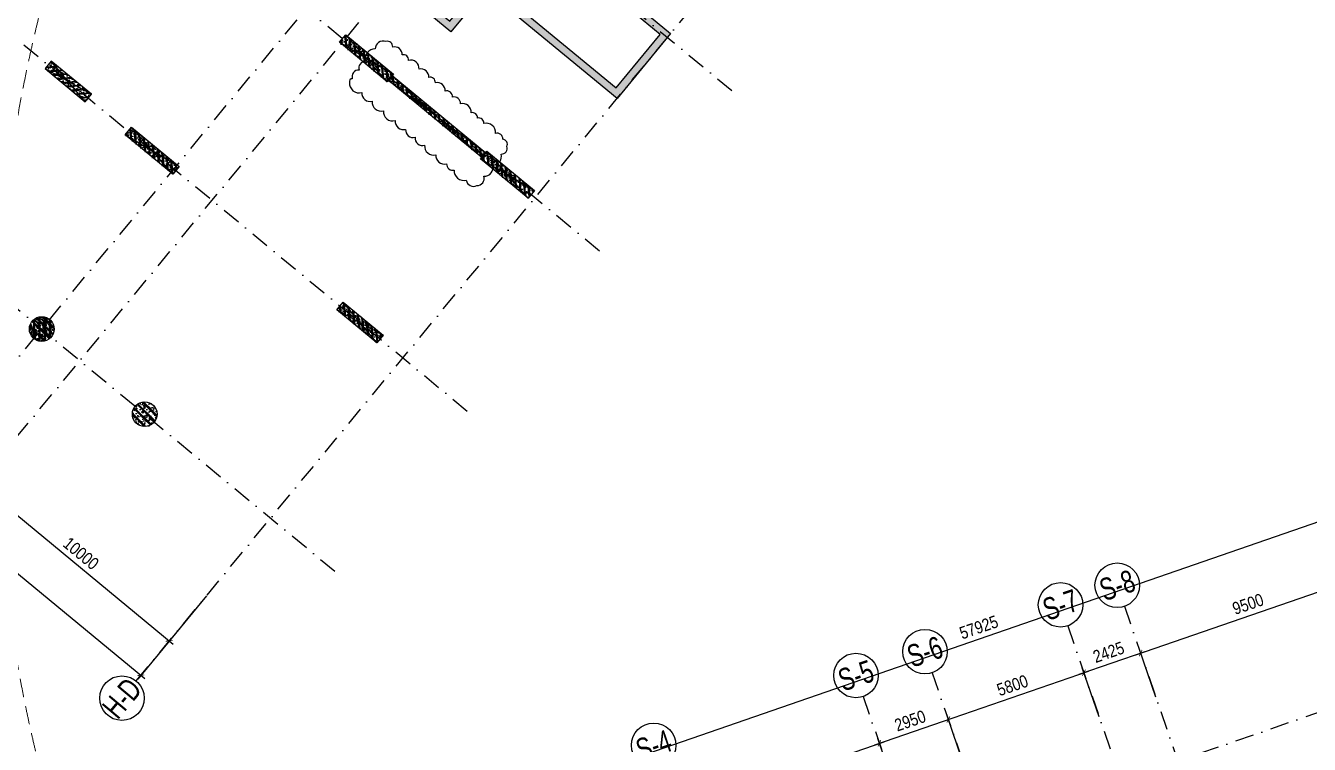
# Model space of a CAD drawing. Header units: millimetres. Extents: x -185400 to 961535, y -14070 to 330824.
# Drawn here: x -116823 to -64925, y 55363 to 84407 of the extents above; entities that cross this region are included whole.
import ezdxf
from ezdxf.enums import TextEntityAlignment as Align

# ---------------------------------------------------------------- set-up
doc = ezdxf.new("R2010")
doc.units = ezdxf.units.MM
doc.header["$LTSCALE"] = 300
doc.header["$MEASUREMENT"] = 0
doc.set_wipeout_variables(frame=1)
doc.linetypes.add('DASHDOT', pattern=[1, 0.5, -0.25, 0, -0.25])
doc.linetypes.add('HIDDEN', pattern=[0.375, 0.25, -0.125])
for name, color, linetype in [('ccu12-Hatch', 250, 'Continuous'), ('KC-Betong', 6, 'Continuous'), ('KT-Hatch', 251, 'Continuous'), ('KT-Kich thuoc', 9, 'Continuous'), ('KT-Luoi truc South Tower', 8, 'DASHDOT'), ('ST_MBDV Cot vach 220805$0$AUDIT_I_220805193045-1', 50, 'Continuous')]:
    doc.layers.add(name, color=color, linetype=linetype)
doc.layers.add('KT-Chi gioi XD', color=7, linetype='HIDDEN', true_color=0x0066cc)
doc.styles.add('Arial Narrow', font='ARIALN.TTF')
doc.styles.add('ST_MBDV Cot vach 220805$0$HBA-Text', font='GOTHIC.TTF')
doc.dimstyles.new('ccu12-200', dxfattribs={"dimscale": 200, "dimtxt": 2.5, "dimasz": 1, "dimexe": 1, "dimexo": 2, "dimgap": 1, "dimtad": 1, "dimdec": 0, "dimdsep": 46, "dimtxsty": 'Arial Narrow', "dimblk": 'ARCHTICK', "dimcen": -1, "dimdle": 1, "dimclrd": 256, "dimclre": 256, "dimclrt": 3, "dimadec": 0, "dimazin": 2, "dimtfac": 0.1, "dimtdec": 0, "dimtmove": 0, "dimatfit": 1, "dimldrblk": 'ARCHTICK', "dimfxl": 1, "dimtvp": 0.833333, "dimtolj": 1, "dimtzin": 12, "dimarcsym": 0})

# ---------------------------------------------------------------- blocks, each defined once
blk = doc.blocks.new('_ARCHTICK')
at = {"color": 0, "linetype": 'ByBlock', "const_width": 0.15}
blk.add_lwpolyline([(-0.5, -0.5), (0.5, 0.5)], dxfattribs=at)
blk = doc.blocks.new('*D33')
at = {"layer": 'Defpoints', "color": 0, "transparency": 16777216}
for p in [(-52359, 62652), (-108936, 49029), (-107112, 43748, 0)]:
    blk.add_point(p, dxfattribs=at)
at = {"layer": 'KT-Kich thuoc', "lineweight": -2, "transparency": 16777216}
for p, q in [((-53994, 67999), (-109125, 48964)), ((-52489, 63030), (-54248, 68123)), ((-107243, 44126), (-109001, 49218))]:
    blk.add_line(p, q, dxfattribs=at)
at = {"layer": 'KT-Kich thuoc', "lineweight": -2, "transparency": 16777216, "xscale": 200, "yscale": 200, "zscale": 200}
for p, rotation in [((-54183, 67933), 19.04771637789532), ((-108936, 49029), 199.0477163778953)]:
    blk.add_blockref('_ARCHTICK', p, dxfattribs=dict(at, rotation=rotation))
at = {"layer": 'KT-Kich thuoc', "color": 3, "transparency": 16777216, "insert": (-78288, 60092), "char_height": 500, "attachment_point": 5, "rotation": 19.0477, "style": 'Arial Narrow'}
blk.add_mtext('\\A1;57925', dxfattribs=at)
blk = doc.blocks.new('*D37')
at = {"layer": 'Defpoints', "color": 0, "transparency": 16777216}
for p in [(-82308, 55404), (-81561, 53238), (-89737, 50415)]:
    blk.add_point(p, dxfattribs=at)
at = {"layer": 'KT-Kich thuoc', "lineweight": -2, "transparency": 16777216}
for p, q in [((-81691, 53616), (-82374, 55593)), ((-90674, 52516), (-82119, 55469)), ((-89868, 50794), (-90550, 52770))]:
    blk.add_line(p, q, dxfattribs=at)
at = {"layer": 'KT-Kich thuoc', "lineweight": -2, "transparency": 16777216, "xscale": 200, "yscale": 200, "zscale": 200}
for p, rotation in [((-82308, 55404), 19.04713796496646), ((-90485, 52581), 199.0471379649665)]:
    blk.add_blockref('_ARCHTICK', p, dxfattribs=dict(at, rotation=rotation))
at = {"layer": 'KT-Kich thuoc', "color": 3, "transparency": 16777216, "insert": (-86545, 54423), "char_height": 500, "attachment_point": 5, "rotation": 19.0471, "style": 'Arial Narrow'}
blk.add_mtext('\\A1;8650', dxfattribs=at)
blk = doc.blocks.new('*D38')
at = {"layer": 'Defpoints', "color": 0, "transparency": 16777216}
for p in [(-79520, 56366), (-78772, 54201), (-81561, 53238)]:
    blk.add_point(p, dxfattribs=at)
at = {"layer": 'KT-Kich thuoc', "lineweight": -2, "transparency": 16777216}
for p, q in [((-82497, 55338), (-79331, 56432)), ((-78903, 54579), (-79585, 56556)), ((-81691, 53616), (-82374, 55593))]:
    blk.add_line(p, q, dxfattribs=at)
at = {"layer": 'KT-Kich thuoc', "lineweight": -2, "transparency": 16777216, "xscale": 200, "yscale": 200, "zscale": 200}
for p, rotation in [((-79520, 56366), 19.04713796496646), ((-82308, 55404), 199.0471379649665)]:
    blk.add_blockref('_ARCHTICK', p, dxfattribs=dict(at, rotation=rotation))
at = {"layer": 'KT-Kich thuoc', "color": 3, "transparency": 16777216, "insert": (-81063, 56315), "char_height": 500, "attachment_point": 5, "rotation": 19.0471, "style": 'Arial Narrow'}
blk.add_mtext('\\A1;2950', dxfattribs=at)
blk = doc.blocks.new('*D39')
at = {"layer": 'Defpoints', "color": 0, "transparency": 16777216}
for p in [(-74037, 58259), (-73290, 56094), (-78772, 54201)]:
    blk.add_point(p, dxfattribs=at)
at = {"layer": 'KT-Kich thuoc', "lineweight": -2, "transparency": 16777216}
for p, q in [((-79709, 56301), (-73848, 58325)), ((-73420, 56472), (-74103, 58448)), ((-78903, 54579), (-79585, 56556))]:
    blk.add_line(p, q, dxfattribs=at)
at = {"layer": 'KT-Kich thuoc', "lineweight": -2, "transparency": 16777216, "xscale": 200, "yscale": 200, "zscale": 200}
for p, rotation in [((-74037, 58259), 19.04713796496646), ((-79520, 56366), 199.0471379649665)]:
    blk.add_blockref('_ARCHTICK', p, dxfattribs=dict(at, rotation=rotation))
at = {"layer": 'KT-Kich thuoc', "color": 3, "transparency": 16777216, "insert": (-76927, 57743), "char_height": 500, "attachment_point": 5, "rotation": 19.0471, "style": 'Arial Narrow'}
blk.add_mtext('\\A1;5800', dxfattribs=at)
blk = doc.blocks.new('*D40')
at = {"layer": 'Defpoints', "color": 0, "transparency": 16777216}
for p in [(-71745, 59051), (-70998, 56885), (-73290, 56094)]:
    blk.add_point(p, dxfattribs=at)
at = {"layer": 'KT-Kich thuoc', "lineweight": -2, "transparency": 16777216}
for p, q in [((-71128, 57263), (-71810, 59240)), ((-74226, 58194), (-71556, 59116)), ((-73420, 56472), (-74103, 58448))]:
    blk.add_line(p, q, dxfattribs=at)
at = {"layer": 'KT-Kich thuoc', "lineweight": -2, "transparency": 16777216, "xscale": 200, "yscale": 200, "zscale": 200}
for p, rotation in [((-71745, 59051), 19.04713796496646), ((-74037, 58259), 199.0471379649665)]:
    blk.add_blockref('_ARCHTICK', p, dxfattribs=dict(at, rotation=rotation))
at = {"layer": 'KT-Kich thuoc', "color": 3, "transparency": 16777216, "insert": (-73040, 59085), "char_height": 500, "attachment_point": 5, "rotation": 19.0471, "style": 'Arial Narrow'}
blk.add_mtext('\\A1;2425', dxfattribs=at)
blk = doc.blocks.new('*D41')
at = {"layer": 'Defpoints', "color": 0, "transparency": 16777216}
for p in [(-62765, 62151), (-62018, 59985), (-70998, 56885)]:
    blk.add_point(p, dxfattribs=at)
at = {"layer": 'KT-Kich thuoc', "lineweight": -2, "transparency": 16777216}
for p, q in [((-62148, 60364), (-62831, 62340)), ((-71934, 58985), (-62576, 62216)), ((-71128, 57263), (-71810, 59240))]:
    blk.add_line(p, q, dxfattribs=at)
at = {"layer": 'KT-Kich thuoc', "lineweight": -2, "transparency": 16777216, "xscale": 200, "yscale": 200, "zscale": 200}
for p, rotation in [((-62765, 62151), 19.04713796496646), ((-71745, 59051), 199.0471379649665)]:
    blk.add_blockref('_ARCHTICK', p, dxfattribs=dict(at, rotation=rotation))
at = {"layer": 'KT-Kich thuoc', "color": 3, "transparency": 16777216, "insert": (-67404, 61031), "char_height": 500, "attachment_point": 5, "rotation": 19.0471, "style": 'Arial Narrow'}
blk.add_mtext('\\A1;9500', dxfattribs=at)
blk = doc.blocks.new('ST_MBDV Cot vach 220805$0$GRID-SYM-flat-103')
at = {"layer": 'ST_MBDV Cot vach 220805$0$AUDIT_I_220805193045-1'}
blk.add_circle((0, 0, 0), 900, dxfattribs=at)
at = {"layer": 'ST_MBDV Cot vach 220805$0$AUDIT_I_220805193045-1', "style": 'ST_MBDV Cot vach 220805$0$HBA-Text'}
blk.add_attdef('GRID', text='', height=900, rotation=19.0471, dxfattribs=at).set_placement((0, 0, 0), align=Align.MIDDLE_CENTER)
blk = doc.blocks.new('*D99')
at = {"layer": 'Defpoints', "color": 0, "transparency": 16777216}
for p in [(-116973, 68037), (-109262, 61669), (-111019, 59542)]:
    blk.add_point(p, dxfattribs=at)
at = {"layer": 'KT-Kich thuoc', "lineweight": -2, "transparency": 16777216}
for p, q in [((-117228, 67728), (-118857, 65755)), ((-118884, 66037), (-110865, 59414)), ((-109517, 61360), (-111147, 59387))]:
    blk.add_line(p, q, dxfattribs=at)
at = {"layer": 'KT-Kich thuoc', "lineweight": -2, "transparency": 16777216, "xscale": 200, "yscale": 200, "zscale": 200}
for p, rotation in [((-118730, 65909), 140.4488267455569), ((-111019, 59542), 320.4488267455569)]:
    blk.add_blockref('_ARCHTICK', p, dxfattribs=dict(at, rotation=rotation))
at = {"layer": 'KT-Kich thuoc', "color": 3, "transparency": 16777216, "insert": (-114585, 63076), "char_height": 500, "attachment_point": 5, "rotation": 320.4488, "style": 'Arial Narrow'}
blk.add_mtext('\\A1;10000', dxfattribs=at)
blk = doc.blocks.new('*D123')
at = {"layer": 'Defpoints', "color": 0, "transparency": 16777216}
for p in [(-126226, 75678), (-109262, 61669), (-112165, 58154)]:
    blk.add_point(p, dxfattribs=at)
at = {"layer": 'KT-Kich thuoc', "lineweight": -2, "transparency": 16777216}
for p, q in [((-126480, 75369), (-129256, 72008)), ((-129283, 72290), (-112011, 58026)), ((-109517, 61360), (-112293, 57999))]:
    blk.add_line(p, q, dxfattribs=at)
at = {"layer": 'KT-Kich thuoc', "lineweight": -2, "transparency": 16777216, "xscale": 200, "yscale": 200, "zscale": 200}
for p, rotation in [((-129129, 72163), 140.4488267378724), ((-112165, 58154), 320.4488267378724)]:
    blk.add_blockref('_ARCHTICK', p, dxfattribs=dict(at, rotation=rotation))
at = {"layer": 'KT-Kich thuoc', "color": 3, "transparency": 16777216, "insert": (-120357, 65509), "char_height": 500, "attachment_point": 5, "rotation": 320.4488, "style": 'Arial Narrow'}
blk.add_mtext('\\A1;22000', dxfattribs=at)
blk = doc.blocks.new('*D125')
at = {"layer": 'Defpoints', "color": 0, "transparency": 16777216}
for p in [(-85499, 133966), (-81097, 130331), (-123887, 78516, 0)]:
    blk.add_point(p, dxfattribs=at)
at = {"layer": 'KT-Kich thuoc', "lineweight": -2, "transparency": 16777216}
for p, q in [((-128417, 81997), (-85371, 134121)), ((-81405, 130586), (-85653, 134094)), ((-124196, 78771), (-128444, 82279))]:
    blk.add_line(p, q, dxfattribs=at)
at = {"layer": 'KT-Kich thuoc', "lineweight": -2, "transparency": 16777216, "xscale": 200, "yscale": 200, "zscale": 200}
for p, rotation in [((-85499, 133966), 50.44882697620305), ((-128289, 82151), 230.4488269762031)]:
    blk.add_blockref('_ARCHTICK', p, dxfattribs=dict(at, rotation=rotation))
at = {"layer": 'KT-Kich thuoc', "color": 3, "transparency": 16777216, "insert": (-105576, 110369), "char_height": 500, "attachment_point": 5, "rotation": 50.4488, "style": 'Arial Narrow'}
blk.add_mtext('\\A1;67200', dxfattribs=at)
blk = doc.blocks.new('*U19')
h = blk.add_hatch()
h.set_pattern_fill('VATLIEU04', color=250, scale=40, style=0, pattern_type=2)
h.set_pattern_definition([(50, (1150, 450), (286.904, -25.1), [30, -330]), (355, (1150, 450), (-55.5, 300.877), [24, -264]), (100.451, (1173.9, 447.9), (231.404, 275.776), [25.496, -280.457]), (46.184, (1150, 530), (426.896, -66.21), [45, -495]), (96.636, (1185.57, 524.5), (373.865, 389.65), [38.244, -420.685]), (351.184, (1150, 530), (373.86, 389.65), [36, -396]), (21, (1190, 510), (238.763, -161.048), [30, -330]), (326, (1190, 510), (97.326, 290.06), [24, -264]), (71.451, (1209.9, 496.58), (336.09, 129.012), [25.496, -280.457]), (37.5, (1150, 450), (4.864, 133.1575), [0, -260.8, 0, -268, 0, -265]), (7.5, (1150, 450), (105.228, 157.765), [0, -152.8, 0, -254.8, 0, -101]), (327.5, (1060.8, 450), (213.529, -9.022), [0, -100, 0, -312, 0, -414]), (317.5, (1020.8, 450), (233.274, 40.042), [0, -130, 0, -207.2, 0, -294]), (45, (1150, 450), (-120.208, 120.208), []), (45, (1150, 499), (-120.208, 120.208), [])])
h.paths.add_polyline_path([(-475, -475), (1625, -475), (1625, -75), (-475, -75)])
at = {"color": 6, "ltscale": 0.25}
blk.add_lwpolyline([(-475, -475), (1625, -475), (1625, -75), (-475, -75)], close=True, dxfattribs=at)
at = {"layer": 'Defpoints', "linetype": 'ByBlock', "ltscale": 30}
for p, q in [((1625, -475), (-475, -75)), ((-475, -475), (1625, -75))]:
    blk.add_line(p, q, dxfattribs=at)
blk = doc.blocks.new('*U18')
h = blk.add_hatch()
h.set_pattern_fill('VATLIEU04', color=250, scale=40, style=0, pattern_type=2)
h.set_pattern_definition([(50, (1550, 450), (286.904, -25.1), [30, -330]), (355, (1550, 450), (-55.5, 300.877), [24, -264]), (100.451, (1573.9, 447.9), (231.404, 275.776), [25.496, -280.457]), (46.184, (1550, 530), (426.896, -66.21), [45, -495]), (96.636, (1585.57, 524.5), (373.865, 389.65), [38.244, -420.685]), (351.184, (1550, 530), (373.865, 389.65), [36, -396]), (21, (1590, 510), (238.763, -161.048), [30, -330]), (326, (1590, 510), (97.326, 290.06), [24, -264]), (71.451, (1609.9, 496.58), (336.09, 129.012), [25.496, -280.457]), (37.5, (1550, 450), (4.864, 133.1575), [0, -260.8, 0, -268, 0, -265]), (7.5, (1550, 450), (105.228, 157.765), [0, -152.8, 0, -254.8, 0, -101]), (327.5, (1460.8, 450), (213.529, -9.022), [0, -100, 0, -312, 0, -414]), (317.5, (1420.8, 450), (233.274, 40.042), [0, -130, 0, -207.2, 0, -294]), (45, (1550, 450), (-120.208, 120.208), []), (45, (1550, 499), (-120.208, 120.208), [])])
h.paths.add_polyline_path([(-475, -475), (2025, -475), (2025, -75), (-475, -75)])
at = {"color": 6, "ltscale": 0.25}
blk.add_lwpolyline([(-475, -475), (2025, -475), (2025, -75), (-475, -75)], close=True, dxfattribs=at)
at = {"layer": 'Defpoints', "linetype": 'ByBlock', "ltscale": 30}
for p, q in [((2025, -475), (-475, -75)), ((-475, -475), (2025, -75))]:
    blk.add_line(p, q, dxfattribs=at)
blk = doc.blocks.new('Columns-NT1-High-flat-1')
at = {"layer": 'ccu12-Hatch'}
h = blk.add_hatch(dxfattribs=at)
h.set_pattern_fill('1BETONG2-BOP', color=256, scale=50, pattern_type=2)
h.set_pattern_definition([(50, (113032.1, -91339.58), (358.6301, -31.37607), [37.5, -412.5]), (355, (113032.1, -91339.58), (-69.3757, 376.0961), [30, -330]), (100.4514, (113062, -91342.2), (289.2547, 344.7198), [31.8701, -350.5711]), (46.1842, (113032.1, -91239.6), (533.6205, -82.7595), [56.25, -618.75]), (96.6356, (113076.6, -91246.5), (467.3314, 487.059), [47.8051, -525.8565]), (351.1842, (113032.1, -91239.6), (467.331, 487.0593), [45, -495]), (21, (113082.1, -91264.58), (298.4535, -201.30945), [37.5, -412.5]), (226, (113082.1, -91264.58), (335.9411, -182.7699), [30, -330]), (71.4514, (113106.98, -91281.35), (420.1113, 161.26525), [31.8701, -350.5711]), (67.5, (113032.11, -91339.58), (-77.95809, 147.18723), [0, -326, 0, -335, 0, -331.25]), (4.5, (113032.11, -91339.58), (141.67546, 190.0516), [0, -191, 0, -318.5, 0, -126.25]), (327.5, (112920.61, -91339.58), (266.91122, -11.27744), [0, -125, 0, -390, 0, -517.5]), (317.5, (112870.6, -91339.58), (291.5931, 50.0525), [0, -162.5, 0, -259, 0, -367.5]), (315, (113032.11, -91339.58), (150.2602, 150.2602), []), (315, (113032.11, -91278.33), (150.2602, 150.2602), [])])
edge = h.paths.add_edge_path()
edge.add_arc((-3141, -19194), 500, 0, 360)
at = {"layer": 'ccu12-Hatch', "ltscale": 0.5}
h = blk.add_hatch(dxfattribs=at)
h.set_pattern_fill('VATLIEU04', color=256, scale=50, angle=45, pattern_type=2)
h.set_pattern_definition([(95, (-1039973.78, -38302.95), (275.776, 231.40354), [37.5, -412.5]), (40, (-1039973.8, -38302.95), (-314.99608, 216.88407), [30, -330]), (145.4514, (-1039950.8, -38283.66), (-39.21973, 448.28764), [31.8701, -350.57106]), (91.1842, (-1040044.5, -38232.24), (435.8465, 318.80688), [56.25, -618.75]), (141.6356, (-1040008.17, -38205.67), (-13.9495, 674.85584), [47.80514, -525.8565]), (36.1842, (-1040044.5, -38232.24), (-13.95003, 674.85583), [45, -495]), (66, (-1039991.46, -38214.56), (353.38579, 68.69124), [37.5, -412.5]), (11, (-1039991.46, -38214.56), (-170.3543, 342.40422), [30, -330]), (116.4514, (-1039962, -38208.83), (183.03181, 411.09531), [31.8701, -350.57106]), (82.5, (-1039973.78, -38302.95), (-113.396593, 121.994909), [0, -326, 0, -335, 0, -331.25]), (52.5, (-1039973.78, -38302.95), (-46.43647, 232.454725), [0, -191, 0, -318.5, 0, -126.25]), (12.5, (-1040052.63, -38381.79), (196.709084, 180.760381), [0, -125, 0, -390, 0, -517.5]), (2.5, (-1040087.98, -38417.14), (170.79499, 241.579903), [0, -162.5, 0, -259, 0, -367.5]), (90, (-1039973.78, -38302.95), (-212.5, 0), []), (90, (-1040017.1, -38259.64), (-212.5, 0), [])])
edge = h.paths.add_edge_path()
edge.add_arc((-3141, -19194), 500, 0, 360)
at = {"layer": 'ccu12-Hatch'}
h = blk.add_hatch(dxfattribs=at)
h.set_pattern_fill('1BETONG2-BOP', color=256, scale=50, pattern_type=2)
h.set_pattern_definition([(50, (113032.1, -91339.58), (358.6301, -31.3761), [37.5, -412.5]), (355, (113032.1, -91339.58), (-69.3757, 376.0961), [30, -330]), (100.4514, (113062, -91342.2), (289.2547, 344.7198), [31.8701, -350.5711]), (46.1842, (113032.1, -91239.6), (533.6205, -82.7595), [56.25, -618.75]), (96.6356, (113076.6, -91246.5), (467.3314, 487.059), [47.8051, -525.8565]), (351.1842, (113032.1, -91239.6), (467.331, 487.0593), [45, -495]), (21, (113082.1, -91264.58), (298.4535, -201.30945), [37.5, -412.5]), (226, (113082.1, -91264.58), (335.9411, -182.7699), [30, -330]), (71.4514, (113107, -91281.35), (420.1113, 161.26525), [31.8701, -350.5711]), (67.5, (113032.11, -91339.58), (-77.95809, 147.18723), [0, -326, 0, -335, 0, -331.25]), (4.5, (113032.11, -91339.58), (141.67546, 190.0516), [0, -191, 0, -318.5, 0, -126.25]), (327.5, (112920.61, -91339.58), (266.91122, -11.27744), [0, -125, 0, -390, 0, -517.5]), (317.5, (112870.61, -91339.58), (291.5931, 50.0525), [0, -162.5, 0, -259, 0, -367.5]), (315, (113032.11, -91339.58), (150.2602, 150.2602), []), (315, (113032.11, -91278.33), (150.2602, 150.2602), [])])
edge = h.paths.add_edge_path()
edge.add_arc((1022, -22633), 500, 0, 360)
at = {"layer": 'KC-Betong', "ltscale": 0.5}
for centre in [(-3141, -19194), (1022, -22633)]:
    blk.add_circle(centre, 500, dxfattribs=at)
at = {"layer": 'KC-Betong', "linetype": 'ByBlock', "xscale": -1, "rotation": 320.4488276923595}
for name, p in [('*U18', (10758, -8528)), ('*U18', (2093, -12266)), ('*U18', (16464, -13240)), ('*U19', (10344, -19080))]:
    blk.add_blockref(name, p, dxfattribs=at)
at = {"layer": 'KC-Betong', "linetype": 'ByBlock', "rotation": 320.4488276923774}
blk.add_blockref('*U19', (-2340, -8605), dxfattribs=at)
blk = doc.blocks.new('*U137')
h = blk.add_hatch()
h.set_pattern_fill('VATLIEU04', color=250, scale=40, style=0, pattern_type=2)
h.set_pattern_definition([(50, (3950, 300), (286.904, -25.101), [30, -330]), (355, (3950, 300), (-55.5, 300.877), [24, -264]), (100.4514, (3973.9, 297.9), (231.404, 275.776), [25.496, -280.457]), (46.184, (3950, 380), (426.896, -66.208), [45, -495]), (96.636, (3985.57, 374.5), (373.865, 389.647), [38.244, -420.685]), (351.184, (3950, 380), (373.865, 389.647), [36, -396]), (21, (3990, 360), (238.763, -161.048), [30, -330]), (326, (3990, 360), (97.326, 290.06), [24, -264]), (71.4514, (4009.9, 346.58), (336.089, 129.012), [25.496, -280.457]), (37.5, (3950, 300), (4.864, 133.1575), [0, -260.8, 0, -268, 0, -265]), (7.5, (3950, 300), (105.228, 157.7647), [0, -152.8, 0, -254.8, 0, -101]), (327.5, (3860.8, 300), (213.529, -9.022), [0, -100, 0, -312, 0, -414]), (317.5, (3820.8, 300), (233.2745, 40.042), [0, -130, 0, -207.2, 0, -294]), (45, (3950, 300), (-120.208, 120.208), []), (45, (3950, 349), (-120.208, 120.208), [])])
h.paths.add_polyline_path([(-475, -475), (4425, -475), (4425, -225), (-475, -225)])
at = {"color": 6, "ltscale": 0.25}
blk.add_lwpolyline([(-475, -475), (4425, -475), (4425, -225), (-475, -225)], close=True, dxfattribs=at)
at = {"layer": 'Defpoints', "linetype": 'ByBlock', "ltscale": 30}
for p, q in [((4425, -475), (-475, -225)), ((-475, -475), (4425, -225))]:
    blk.add_line(p, q, dxfattribs=at)
blk = doc.blocks.new('Asix South Tower')
at = {"layer": 'KT-Luoi truc South Tower', "ltscale": 5}
for p, q in [((-45928.1, 63080), (-113358.3, 39799.9)), ((-72397.8, 60940.8), (-54303.1, 8530.3)), ((-74690, 60149.4), (-64788, 31468.5)), ((-80172.4, 58256.6), (-70270.4, 29575.7)), ((-82960.9, 57293.9), (-73058.9, 28613))]:
    blk.add_line(p, q, dxfattribs=at)
at = {"layer": 'KT-Kich thuoc'}
ref = blk.add_blockref('ST_MBDV Cot vach 220805$0$GRID-SYM-flat-103', (-72691.5, 61791.5), dxfattribs=at)
ref.add_attrib('GRID', 'S-8', dxfattribs={"layer": 'ST_MBDV Cot vach 220805$0$AUDIT_I_220805193045-1', "height": 900, "rotation": 19, "style": 'ST_MBDV Cot vach 220805$0$HBA-Text', "width": 0.75}).set_placement((-72691.5, 61791.5, 0), align=Align.MIDDLE_CENTER)
ref = blk.add_blockref('ST_MBDV Cot vach 220805$0$GRID-SYM-flat-103', (-74983.7, 61000.1), dxfattribs=at)
ref.add_attrib('GRID', 'S-7', dxfattribs={"layer": 'ST_MBDV Cot vach 220805$0$AUDIT_I_220805193045-1', "height": 900, "rotation": 19, "style": 'ST_MBDV Cot vach 220805$0$HBA-Text', "width": 0.75}).set_placement((-74983.7, 61000.1, 0), align=Align.MIDDLE_CENTER)
ref = blk.add_blockref('ST_MBDV Cot vach 220805$0$GRID-SYM-flat-103', (-80466.2, 59107.3), dxfattribs=at)
ref.add_attrib('GRID', 'S-6', dxfattribs={"layer": 'ST_MBDV Cot vach 220805$0$AUDIT_I_220805193045-1', "height": 900, "rotation": 19, "style": 'ST_MBDV Cot vach 220805$0$HBA-Text', "width": 0.75}).set_placement((-80466.2, 59107.3, 0), align=Align.MIDDLE_CENTER)
ref = blk.add_blockref('ST_MBDV Cot vach 220805$0$GRID-SYM-flat-103', (-83254.6, 58144.6), dxfattribs=at)
ref.add_attrib('GRID', 'S-5', dxfattribs={"layer": 'ST_MBDV Cot vach 220805$0$AUDIT_I_220805193045-1', "height": 900, "rotation": 19, "style": 'ST_MBDV Cot vach 220805$0$HBA-Text', "width": 0.75}).set_placement((-83254.6, 58144.6, 0), align=Align.MIDDLE_CENTER)
ref = blk.add_blockref('ST_MBDV Cot vach 220805$0$GRID-SYM-flat-103', (-91431.1, 55321.7), dxfattribs=at)
ref.add_attrib('GRID', 'S-4', dxfattribs={"layer": 'ST_MBDV Cot vach 220805$0$AUDIT_I_220805193045-1', "height": 900, "rotation": 19, "style": 'ST_MBDV Cot vach 220805$0$HBA-Text', "width": 0.75}).set_placement((-91431.1, 55321.7, 0), align=Align.MIDDLE_CENTER)
dim = blk.add_linear_dim(base=(-108935.8, 49029.4), p1=(-52359, 62651.6), p2=(-107112.2, 43747.5, 0), angle=199.04772, dimstyle='ccu12-200', dxfattribs=at)
dim.commit()
dim.dimension.update_dxf_attribs({"geometry": '*D33', "text_midpoint": (-78139.5, 59662.1), "dimtype": 129})
for base, p1, p2, picture, middle in [((-62765.3, 62150.9), (-70997.6, 56885.2), (-62017.7, 59985.5), '*D41', (-67403.8, 61031.1)), ((-71745.2, 59050.6), (-73289.8, 56093.8), (-70997.6, 56885.2), '*D40', (-73039.9, 59085.3)), ((-74037.4, 58259.3), (-78772.3, 54201), (-73289.8, 56093.8), '*D39', (-76927.2, 57743.2)), ((-79519.9, 56366.5), (-81560.8, 53238.3), (-78772.3, 54201), '*D38', (-81062.7, 56315.5)), ((-82308.4, 55403.7), (-89737.2, 50415.4), (-81560.8, 53238.3), '*D37', (-86545.2, 54422.6))]:
    dim = blk.add_linear_dim(base=base, p1=p1, p2=p2, angle=19.04714, dimstyle='ccu12-200', dxfattribs=at)
    dim.commit()
    dim.dimension.update_dxf_attribs({"geometry": picture, "text_midpoint": middle})

msp = doc.modelspace()

# ---------------------------------------------------------------- linework, layer by layer
at = {"layer": 'KT-Luoi truc South Tower', "ltscale": 5}
msp.add_line((-128030.8, 81937.8), (-104293, 62334.2), dxfattribs=at)

# ---------------------------------------------------------------- block references
at = {"layer": 'KT-Kich thuoc'}
msp.add_blockref('Asix South Tower', (0, 0), dxfattribs=at)
ref = msp.add_blockref('ST_MBDV Cot vach 220805$0$GRID-SYM-flat-103', (-112929.5, 57228.4, 0), dxfattribs=at)
ref.add_attrib('GRID', 'H-D', dxfattribs={"layer": 'ST_MBDV Cot vach 220805$0$AUDIT_I_220805193045-1', "height": 900, "rotation": 50, "style": 'ST_MBDV Cot vach 220805$0$HBA-Text', "width": 0.75}).set_placement((-112929.5, 57228.4, 0), align=Align.MIDDLE_CENTER)

# ---------------------------------------------------------------- dimensions: what is measured, and where the dimension line sits
dim = msp.add_aligned_dim(p1=(-126225.7, 75677.7), p2=(-109262.4, 61668.9), distance=-4558.9, dimstyle='ccu12-200', dxfattribs=at)
dim.commit()
dim.dimension.update_dxf_attribs({"geometry": '*D123', "text_midpoint": (-120357.1, 65509.2)})
dim = msp.add_linear_dim(base=(-111019.2, 59541.6), p1=(-116973, 68036.5), p2=(-109262.4, 61668.9), angle=140.44883, dimstyle='ccu12-200', dxfattribs=at)
dim.commit()
dim.dimension.update_dxf_attribs({"geometry": '*D99', "text_midpoint": (-114584.6, 63076.5)})

# ---------------------------------------------------------------- wipeouts: each hides what was drawn before it
msp.add_wipeout([(-102162.7, 82201.1), (-102003.5, 82393.9), (-98225.4, 79273.7), (-98384.5, 79080.9)]).dxf.layer = 'KC-Betong'

# ---------------------------------------------------------------- next in the draw order: hatches: boundary and pattern name
at = {"layer": 'KT-Hatch', "ltscale": 0.5}
h = msp.add_hatch(dxfattribs=at)
h.set_pattern_fill('VATLIEU04', color=256, scale=50, angle=45, pattern_type=2)
h.set_pattern_definition([(95, (-1153005.9, 53036.63), (275.776, 231.40354), [37.5, -412.5]), (40, (-1153005.9, 53036.63), (-314.99608, 216.88407), [30, -330]), (145.4514, (-1152982.9, 53055.9), (-39.21973, 448.28764), [31.8701, -350.57106]), (91.1842, (-1153076.6, 53107.34), (435.8465, 318.80688), [56.25, -618.75]), (141.6356, (-1153040.3, 53133.9), (-13.9495, 674.85584), [47.80514, -525.8565]), (36.1842, (-1153076.6, 53107.34), (-13.95003, 674.85583), [45, -495]), (66, (-1153023.57, 53125.02), (353.38579, 68.69124), [37.5, -412.5]), (11, (-1153023.57, 53125.02), (-170.3543, 342.40422), [30, -330]), (116.4514, (-1152994.12, 53130.74), (183.03181, 411.09531), [31.8701, -350.57106]), (82.5, (-1153005.9, 53036.63), (-113.396593, 121.994909), [0, -326, 0, -335, 0, -331.25]), (52.5, (-1153005.9, 53036.63), (-46.43647, 232.454725), [0, -191, 0, -318.5, 0, -126.25]), (12.5, (-1153084.74, 52957.79), (196.709084, 180.760381), [0, -125, 0, -390, 0, -517.5]), (2.5, (-1153120.1, 52922.43), (170.79499, 241.579903), [0, -162.5, 0, -259, 0, -367.5]), (90, (-1153005.9, 53036.63), (-212.5, 0), []), (90, (-1153049.2, 53079.94), (-212.5, 0), [])])
h.paths.add_polyline_path([(-100022.5, 88247.6), (-101678.1, 86242.9), (-99673.4, 84587.3), (-98017.8, 86592), (-98480.4, 86974.1), (-98289.4, 87205.4), (-97595.4, 86632.3), (-98041.2, 86092.6), (-92952.2, 81889.9), (-91169.3, 84048.9), (-98725.6, 90289.2), (-98534.6, 90520.5), (-90746.9, 84089.1), (-92911.9, 81467.5), (-98232.2, 85861.2), (-99633.1, 84164.9), (-102100.5, 86202.6), (-100062.8, 88670), (-99831.5, 88478.9), (-99831.5, 88478.9), (-99291.8, 88033.2), (-99482.8, 87801.9)])
h = msp.add_hatch(dxfattribs=at)
h.set_pattern_fill('VATLIEU04', color=256, scale=50, angle=45, pattern_type=2)
h.set_pattern_definition([(95, (-1153005.9, 53036.63), (275.776, 231.40354), [37.5, -412.5]), (40, (-1153005.9, 53036.63), (-314.99608, 216.88407), [30, -330]), (145.4514, (-1152982.9, 53055.9), (-39.21973, 448.28764), [31.8701, -350.57106]), (91.1842, (-1153076.6, 53107.34), (435.8465, 318.80688), [56.25, -618.75]), (141.6356, (-1153040.3, 53133.9), (-13.9495, 674.85584), [47.80514, -525.8565]), (36.1842, (-1153076.6, 53107.34), (-13.95003, 674.85583), [45, -495]), (66, (-1153023.57, 53125.02), (353.38579, 68.69124), [37.5, -412.5]), (11, (-1153023.57, 53125.02), (-170.3543, 342.40422), [30, -330]), (116.4514, (-1152994.12, 53130.74), (183.03181, 411.09531), [31.8701, -350.57106]), (82.5, (-1153005.9, 53036.63), (-113.396593, 121.994909), [0, -326, 0, -335, 0, -331.25]), (52.5, (-1153005.9, 53036.63), (-46.43647, 232.454725), [0, -191, 0, -318.5, 0, -126.25]), (12.5, (-1153084.74, 52957.79), (196.709084, 180.760381), [0, -125, 0, -390, 0, -517.5]), (2.5, (-1153120.1, 52922.43), (170.79499, 241.579903), [0, -162.5, 0, -259, 0, -367.5]), (90, (-1153005.9, 53036.63), (-212.5, 0), []), (90, (-1153049.2, 53079.94), (-212.5, 0), [])])
h.paths.add_polyline_path([(-100022.5, 88247.6), (-101678.1, 86242.9), (-99673.4, 84587.3), (-98017.8, 86592), (-98480.4, 86974.1), (-98289.4, 87205.4), (-97595.4, 86632.3), (-98041.2, 86092.6), (-92952.2, 81889.9), (-91169.3, 84048.9), (-98725.6, 90289.2), (-98534.6, 90520.5), (-90746.9, 84089.1), (-92911.9, 81467.5), (-98232.2, 85861.2), (-99633.1, 84164.9), (-102100.5, 86202.6), (-100062.8, 88670), (-99831.5, 88478.9), (-99831.5, 88478.9), (-99291.8, 88033.2), (-99482.8, 87801.9)])

# ---------------------------------------------------------------- next in the draw order: linework, layer by layer
at = {"layer": 'Defpoints', "color": 4, "elevation": 0}
msp.add_lwpolyline([(-103730.2, 82116, 0.5205671), (-103233.2, 81699.9, 0.5205671), (-102819.5, 81353.4, 0.5205671), (-102358.6, 80967.5, 0.5205671), (-101882.9, 80569.2, 0.5205671), (-101461, 80215.9, 0.5205671), (-101078.7, 79895.8, 0.5205671), (-100693.7, 79573.4, 0.5205671), (-100238.4, 79192.2, 0.5205671), (-99803.1, 78827.7, 0.5205671), (-99496.3, 78570.7, 0.5205671), (-99008.4, 78162.2, 0.5205671), (-98586.7, 77946.6, 0.5205671), (-98298.1, 78320.1, 0.5205671), (-97944.4, 78777.8, 0.5205671), (-97603.7, 79218.5, 0.5205671), (-97364.6, 79527.9, 0.5205671), (-97535.5, 79815, 0.5205671), (-97823, 80055.7, 0.5205671), (-98299.5, 80454.8, 0.5205671), (-98557.4, 80670.7, 0.5205671), (-98813.5, 80885.1, 0.5205671), (-99246.2, 81247.4, 0.5205671), (-99569.3, 81518, 0.5205671), (-99864.9, 81765.5, 0.5205671), (-100259.5, 82095.9, 0.5205671), (-100524.5, 82317.9, 0.5205671), (-100920.7, 82649.6, 0.5205671), (-101344.3, 83004.3, 0.5205671), (-101605.8, 83223.3, 0.5205671), (-101984.9, 83540.7, 0.5205671), (-102258.6, 83769.9, 0.5205671), (-102687.9, 83464.5, 0.5205671), (-103081.2, 82955.7, 0.5205671), (-103345.3, 82614, 0.5205671), (-103617, 82262.5, 0.5205671)], format="xyb", close=True, dxfattribs=at)
at = {"layer": 'KC-Betong', "ltscale": 0.5}
msp.add_lwpolyline([(-100022.5, 88247.6), (-101678.1, 86242.9), (-99673.4, 84587.3), (-98017.8, 86592), (-98480.4, 86974.1), (-98289.4, 87205.4), (-97595.4, 86632.3), (-98041.2, 86092.6), (-92952.2, 81889.9), (-91169.3, 84048.9), (-98725.6, 90289.2), (-98534.6, 90520.5), (-90746.9, 84089.1), (-92911.9, 81467.5), (-98232.2, 85861.2), (-99633.1, 84164.9), (-102100.5, 86202.6), (-100062.8, 88670), (-99831.5, 88478.9), (-99831.5, 88478.9), (-99291.8, 88033.2), (-99482.8, 87801.9), (-100022.5, 88247.6)], dxfattribs=at)
at = {"layer": 'KT-Chi gioi XD', "lineweight": 13, "ltscale": 10, "elevation": 0, "flags": 128}
msp.add_lwpolyline([(-29078.1, 143772.1), (-33774.2, 161645), (-36124.3, 162456.9), (-45058.2, 155685.5), (-68562, 137753.5), (-92229.5, 120645.5, 0.684877), (-61797, 6849.6), (-41426.4, 4693.7), (-2997.3, 5908.3), (-146.9, 9554.9)], format="xyb", close=True, dxfattribs=at)
at = {"layer": 'KT-Luoi truc South Tower', "ltscale": 5}
for p, q in [((-121609.1, 65563.6), (-82540.3, 112871.6)), ((-120067, 64290), (-80998.2, 111598.1)), ((-112356.4, 57922.4), (-73287.7, 105230.4)), ((-111984.3, 101368.4), (-88246.5, 81764.8)), ((-117333.1, 94891.5), (-93595.3, 75288)), ((-122682, 88414.6), (-98944.2, 68811.1))]:
    msp.add_line(p, q, dxfattribs=at)

# ---------------------------------------------------------------- next in the draw order: block references
at = {"layer": 'KC-Betong', "ltscale": 0.5}
msp.add_blockref('Columns-NT1-High-flat-1', (-113032.1, 91339.6), dxfattribs=at)
at = {"layer": 'KC-Betong', "linetype": 'ByBlock', "xscale": -1, "rotation": 320.4488276923595}
msp.add_blockref('*U137', (-98448.3, 79749.7), dxfattribs=at)

# ---------------------------------------------------------------- next in the draw order: dimensions: what is measured, and where the dimension line sits
at = {"layer": 'KT-Kich thuoc'}
dim = msp.add_linear_dim(base=(-85498.7, 133966.3), p1=(-123887.5, 78516, 0), p2=(-81096.7, 130331), angle=50.44883, dimstyle='ccu12-200', dxfattribs=at)
dim.commit()
dim.dimension.update_dxf_attribs({"geometry": '*D125', "text_midpoint": (-105225.4, 110079.4), "dimtype": 161})

doc.saveas('drawing.dxf')
